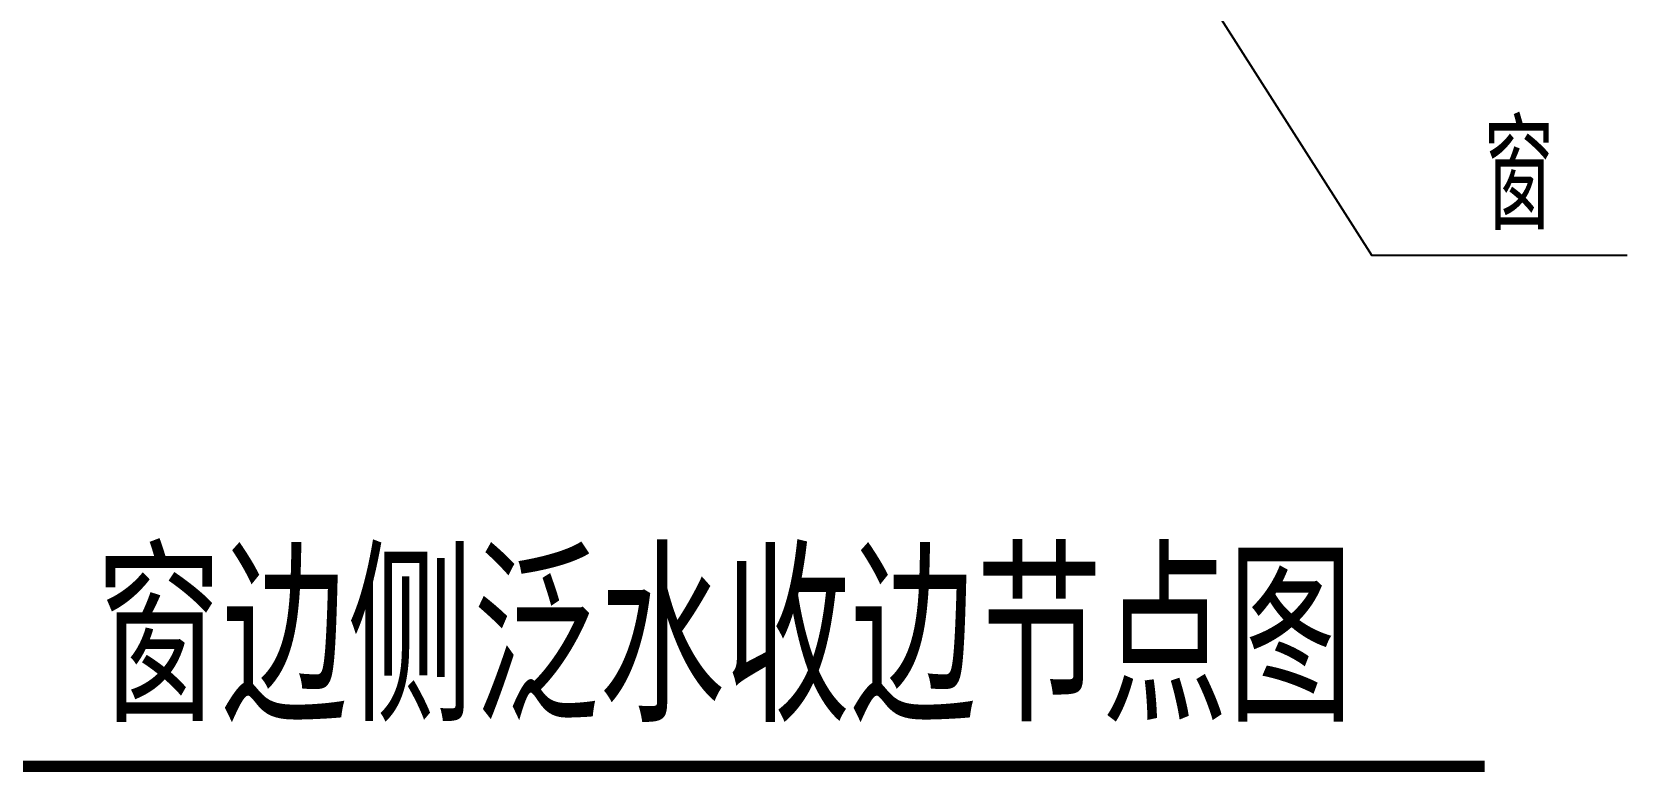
# Model space of a CAD drawing. Extents: x -248860 to 1018944, y -1060852 to 188626.
# Drawn here: x 918319 to 925069, y 35220 to 38352 of the extents above; entities that cross this region are included whole.
import ezdxf

# ---------------------------------------------------------------- set-up
doc = ezdxf.new("R2010")
doc.units = 0
doc.header["$LTSCALE"] = 1000
doc.header["$MEASUREMENT"] = 0
doc.layers.get('0').update_dxf_attribs({"linetype": 'CONTINUOUS'})
doc.layers.add('03', color=3, linetype='CONTINUOUS')
doc.layers.add('可见线', color=7, linetype='CONTINUOUS')
doc.styles.add('_HZTXT2', font='tssdeng2.shx', dxfattribs={"width": 0.8, "bigfont": 'tssdchn.shx'})
doc.styles.add('SM', font='dytxt.shx', dxfattribs={"width": 0.7, "bigfont": 'hzdx.shx'})

msp = doc.modelspace()

# ---------------------------------------------------------------- linework, layer by layer
at = {"const_width": 48.8}
msp.add_lwpolyline([(918281.7, 35244.9), (924466, 35244.9)], dxfattribs=at)
at = {"layer": '03'}
for p in [(922375, 39940.2), (925068.9, 37406)]:
    msp.add_line(p, (923988.5, 37406), dxfattribs=at)

# ---------------------------------------------------------------- texts
at = {"layer": '03', "style": '_HZTXT2', "width": 0.8}
msp.add_text('窗边侧泛水收边节点图', height=700, dxfattribs=at).set_placement((918591.2, 35433.5))
at = {"layer": '可见线', "style": 'SM', "width": 0.7}
msp.add_text('窗', height=450, dxfattribs=at).set_placement((924461.8, 37515.2))

doc.saveas('drawing.dxf')
